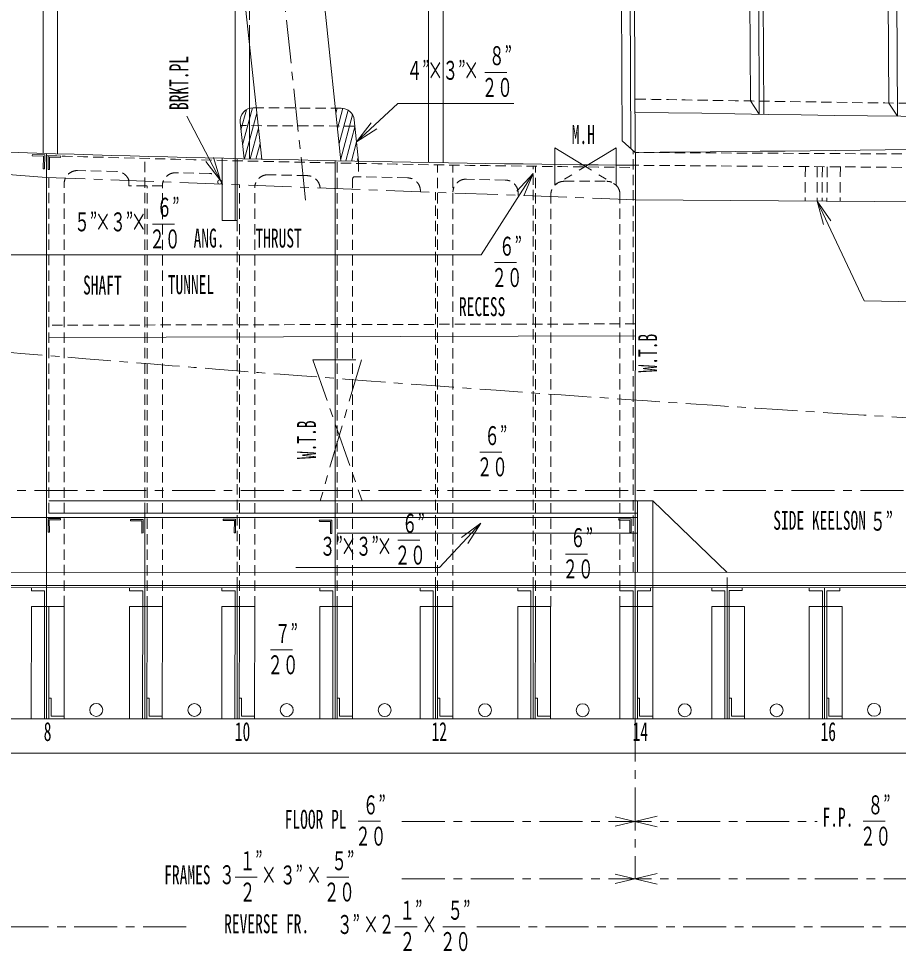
# Model space of a CAD drawing. Units: millimetres, scale not verified. Extents: x -28536 to 28536, y -20184 to 20184.
# Drawn here: x -15742 to -10630, y -452 to 4965 of the extents above; entities that cross this region are included whole.
import ezdxf
from ezdxf.enums import TextEntityAlignment as Align

# ---------------------------------------------------------------- set-up
doc = ezdxf.new("R2010")
doc.units = ezdxf.units.MM
doc.header["$LTSCALE"] = 50
doc.linetypes.add('CHAIN1', pattern=[8, 5, -1, 1, -1])
doc.linetypes.add('DASHED1', pattern=[1.8, 1.2, -0.6])
for name, color, linetype, lineweight in [('0-0_0', 3, 'Continuous', 18), ('0-1_芯', 4, 'CHAIN1', 18), ('0-2_寸法', 2, 'Continuous', 18)]:
    doc.layers.add(name, color=color, linetype=linetype, lineweight=lineweight)
doc.styles.add('ＭＳ ゴシック', font='')
doc.styles.get('ＭＳ ゴシック').set_extended_font_data('MS Gothic')

msp = doc.modelspace()

# ---------------------------------------------------------------- linework, layer by layer
at = {"layer": '0-0_0'}
for p, q in [((-14329.81, 4148.87), (-15222.94, 12578.89)), ((-13869, 4138.98), (-14760.72, 12555.63)), ((-12184.51, 4210.57), (-12193.19, 6214.75)), ((-12159.01, 4187.97), (-12167.79, 6214.55)), ((-11437.87, 4409.86), (-11448.11, 6209.08)), ((-11412.47, 4409.46), (-11422.71, 6208.89)), ((-10634.1, 4397.95), (-10644.37, 6202.97)), ((-11489.11, 4486.87), (-11498.26, 6152.56)), ((-10685.34, 4474.96), (-10694.82, 6148.86)), ((-12235.51, 4255.76), (-12243.4, 6088.36)), ((-15599.37, 6047.87), (-15599.99, 4182.73)), ((-15515.22, 6041.1), (-15515.83, 4180.19)), ((-13359.51, 5993.1), (-13360.13, 4130.92)), ((-13275.36, 5986.66), (-13275.97, 4128.66)), ((-14484.28, 5684.19), (-14484.79, 4152.48)), ((-14400.39, 4892.32), (-14400.63, 4150.22)), ((-14440.7, 4231.23), (-14382.88, 4447.04)), ((-13898.29, 4415.44), (-13890.37, 4445.02)), ((-13888.98, 4327.53), (-13857.71, 4444.25)), ((-11489.11, 4486.87), (-11437.87, 4409.86)), ((-10685.34, 4474.96), (-10634.1, 4397.95)), ((-14450.02, 4319.14), (-14418.74, 4435.89)), ((-14429.29, 4151.17), (-14358.17, 4416.57)), ((-13879.67, 4239.62), (-13827.71, 4433.52)), ((-13870.35, 4151.71), (-13801.94, 4407.04)), ((-14432.23, 4151.24), (-14454.66, 4362.91)), ((-13841.04, 4138.42), (-13787.82, 4337.05)), ((-13766.62, 4136.96), (-13792.03, 4376.75)), ((-14396.62, 4150.41), (-14348.86, 4328.66)), ((-14363.95, 4149.66), (-14339.54, 4240.75)), ((-13808.34, 4137.78), (-13778.51, 4249.14)), ((-12235.51, 4255.76), (-12159.01, 4187.97)), ((-15663.11, 4168.28), (-15662.55, 4175.88)), ((-15662.55, 4175.88), (-15589.78, 4173.28)), ((-15591.86, 4092.14), (-15589.78, 4173.28)), ((-15579.49, 1552.27), (-15579.49, 4182.11)), ((-12159.15, 1656.71), (-12157.5, 4187.96)), ((-15570.56, 4089.78), (-15570.72, 4168.22)), ((-15497.84, 4166.95), (-15570.72, 4168.22)), ((-15498.4, 4159.35), (-15497.84, 4166.95)), ((-14484.79, 3793.39), (-14484.79, 4152.48)), ((-14472.37, 3793.39), (-14472.37, 4152.19)), ((-14331.28, 4148.91), (-14330.23, 4152.83)), ((-13903.13, 1660.21), (-13903.13, 4139.67)), ((-13775.65, 4137.14), (-13769.19, 4161.22)), ((-15599.46, 4092.7), (-15591.86, 4092.14)), ((-15562.96, 4089.22), (-15570.56, 4089.78)), ((-12158.19, 3122.11), (-15566.54, 3114.1)), ((-12158.82, 2164.84), (-15566.54, 2164.84)), ((-12056.8, 2164.78), (-12158.82, 2164.84)), ((-12146.66, 1748.66), (-12146.39, 2164.83)), ((-12056.8, 2164.78), (-12057.54, 900.26)), ((-12056.8, 2164.78), (-11625.53, 1748.52)), ((-12146.44, 2067.77), (-16110.14, 2067.77)), ((-15570.71, 1983.1), (-15570.87, 2061.54)), ((-15498.11, 2061.5), (-15570.87, 2061.54)), ((-12146.44, 2092.73), (-15566.54, 2092.73)), ((-15498.66, 2053.9), (-15498.11, 2061.5)), ((-15008.96, 1660.49), (-15008.97, 2092.73)), ((-12255.78, 2059.08), (-12183.01, 2059.13)), ((-12255.22, 2051.48), (-12255.78, 2059.08)), ((-12183.17, 1980.68), (-12183.01, 2059.13)), ((-15091.94, 2056.62), (-15019.17, 2056.66)), ((-15091.38, 2049.02), (-15091.94, 2056.62)), ((-15019.33, 1978.22), (-15019.17, 2056.66)), ((-14553.97, 2057.57), (-14481.21, 2057.61)), ((-14553.42, 2049.97), (-14553.97, 2057.57)), ((-14481.37, 1979.17), (-14481.21, 2057.61)), ((-13995.05, 2052.81), (-13922.29, 2052.86)), ((-13994.5, 2045.22), (-13995.05, 2052.81)), ((-13922.44, 1974.42), (-13922.29, 2052.86)), ((-15563.11, 1982.54), (-15570.71, 1983.1)), ((-15026.93, 1977.66), (-15019.33, 1978.22)), ((-14488.97, 1978.61), (-14481.37, 1979.17)), ((-13930.04, 1973.86), (-13922.44, 1974.42)), ((-12146.51, 1976.55), (-13890.2, 1976.55)), ((-12190.77, 1980.13), (-12183.17, 1980.68)), ((-16682.38, 1749.82), (15472.37, 1741.51)), ((-16695.47, 1660.93), (15472.32, 1652.61)), ((-16682.39, 1673.62), (15472.32, 1665.31)), ((-15668.08, 1660.67), (-15668.09, 1640.98)), ((-15591.89, 1640.96), (-15668.09, 1640.98)), ((-15591.89, 1640.96), (-15592.27, 900.32)), ((-15579.47, 1660.64), (-15579.66, 900.31)), ((-15097.58, 1660.52), (-15097.59, 1640.98)), ((-15021.39, 1640.96), (-15097.59, 1640.98)), ((-15021.39, 1640.96), (-15021.77, 900.32)), ((-15008.96, 1660.5), (-15009.16, 900.31)), ((-14560.98, 1660.38), (-14560.99, 1640.98)), ((-14484.79, 1640.96), (-14560.99, 1640.98)), ((-14484.79, 1640.96), (-14485.17, 900.32)), ((-14472.37, 1660.36), (-14472.56, 900.31)), ((-13991.75, 1660.23), (-13991.76, 1640.98)), ((-13915.56, 1640.96), (-13991.76, 1640.98)), ((-13915.56, 1640.96), (-13915.94, 900.32)), ((-13903.13, 1660.21), (-13903.33, 900.31)), ((-13408.8, 1660.08), (-13408.81, 1640.98)), ((-13332.61, 1640.96), (-13408.81, 1640.98)), ((-13332.61, 1640.96), (-13333, 900.32)), ((-13320.19, 1660.06), (-13320.38, 900.31)), ((-12841.05, 1659.94), (-12841.06, 1640.98)), ((-12764.86, 1640.96), (-12841.06, 1640.98)), ((-12764.86, 1640.96), (-12765.24, 900.32)), ((-12752.44, 1659.91), (-12752.63, 900.31)), ((-12247.76, 1656.73), (-12247.77, 1640.98)), ((-12171.57, 1640.96), (-12247.77, 1640.98)), ((-12171.57, 1640.96), (-12171.96, 900.32)), ((-12159.15, 1659.76), (-12159.34, 900.31)), ((-12146.73, 1640.96), (-12070.53, 1640.94)), ((-12146.73, 1640.96), (-12146.73, 900.31)), ((-12070.53, 1659.74), (-12070.53, 1640.94)), ((-11714.17, 1659.64), (-11714.18, 1640.98)), ((-11637.98, 1640.96), (-11714.18, 1640.98)), ((-11637.98, 1640.96), (-11638.37, 900.32)), ((-11625.56, 1659.62), (-11625.75, 900.31)), ((-11613.14, 1642.99), (-11536.94, 1642.97)), ((-11613.14, 1642.99), (-11613.14, 902.35)), ((-11536.94, 1658.72), (-11536.94, 1642.97)), ((-11147.46, 1656.73), (-11147.47, 1640.98)), ((-11071.27, 1640.96), (-11147.47, 1640.98)), ((-11071.27, 1640.96), (-11071.65, 900.32)), ((-11058.84, 1656.71), (-11059.04, 900.31)), ((-11046.42, 1640.96), (-10970.22, 1640.94)), ((-11046.42, 1640.96), (-11046.42, 900.31)), ((-10970.22, 1656.69), (-10970.22, 1640.94)), ((-15668.14, 1551.45), (-15668.47, 900.36)), ((-15668.14, 1551.45), (-15477.52, 1551.36)), ((-15566.54, 1551.4), (-15566.87, 900.31)), ((-15477.52, 1551.36), (-15477.86, 900.26)), ((-15097.63, 1551.45), (-15097.97, 900.36)), ((-15097.63, 1551.45), (-14907.02, 1551.36)), ((-14996.03, 1551.4), (-14996.37, 900.31)), ((-14907.02, 1551.36), (-14907.35, 900.26)), ((-14561.04, 1551.45), (-14561.37, 900.36)), ((-14561.04, 1551.45), (-14370.42, 1551.36)), ((-14459.44, 1551.4), (-14459.77, 900.31)), ((-14370.42, 1551.36), (-14370.76, 900.26)), ((-13991.8, 1551.45), (-13992.14, 900.36)), ((-13991.8, 1551.45), (-13801.18, 1551.36)), ((-13890.2, 1551.4), (-13890.54, 900.31)), ((-13801.18, 1551.36), (-13801.52, 900.26)), ((-13408.86, 1551.45), (-13409.2, 900.36)), ((-13408.86, 1551.45), (-13218.24, 1551.36)), ((-13307.26, 1551.4), (-13307.6, 900.31)), ((-13218.24, 1551.36), (-13218.58, 900.26)), ((-12841.11, 1551.45), (-12841.44, 900.36)), ((-12841.11, 1551.45), (-12650.49, 1551.36)), ((-12739.51, 1551.4), (-12739.84, 900.31)), ((-12650.49, 1551.36), (-12650.83, 900.26)), ((-12247.82, 1551.45), (-12248.16, 900.36)), ((-12247.82, 1551.45), (-12057.2, 1551.36)), ((-12146.22, 1551.4), (-12146.56, 900.31)), ((-11714.23, 1551.45), (-11714.57, 900.36)), ((-11714.23, 1551.45), (-11523.61, 1551.36)), ((-11612.63, 1551.4), (-11612.97, 900.31)), ((-11523.61, 1551.36), (-11523.95, 900.26)), ((-11147.51, 1551.45), (-11147.85, 900.36)), ((-11147.51, 1551.45), (-10956.89, 1551.36)), ((-11045.91, 1551.4), (-11046.25, 900.31)), ((-10956.89, 1551.36), (-10957.23, 900.26)), ((-15554, 1018.22), (-15566.81, 1018.23)), ((-15554.05, 913), (-15554, 1018.22)), ((-14983.49, 1018.22), (-14996.31, 1018.23)), ((-14983.55, 913), (-14983.49, 1018.22)), ((-14446.9, 1018.22), (-14459.71, 1018.23)), ((-14446.95, 913), (-14446.9, 1018.22)), ((-13877.66, 1018.22), (-13890.48, 1018.23)), ((-13877.72, 913), (-13877.66, 1018.22)), ((-13294.72, 1018.22), (-13307.53, 1018.23)), ((-13294.77, 913), (-13294.72, 1018.22)), ((-12726.97, 1018.22), (-12739.78, 1018.23)), ((-12727.02, 913), (-12726.97, 1018.22)), ((-12133.68, 1018.22), (-12146.49, 1018.23)), ((-12133.73, 913), (-12133.68, 1018.22)), ((-11600.09, 1018.22), (-11612.91, 1018.23)), ((-11600.14, 913), (-11600.09, 1018.22)), ((-11033.37, 1018.22), (-11046.19, 1018.23)), ((-11033.42, 913), (-11033.37, 1018.22)), ((-19158.76, 899.3), (15843.33, 899.3)), ((-15477.85, 912.96), (-15554.05, 913)), ((-14907.35, 912.96), (-14983.55, 913)), ((-14370.75, 912.96), (-14446.95, 913)), ((-13801.52, 912.96), (-13877.72, 913)), ((-13218.57, 912.96), (-13294.77, 913)), ((-12650.82, 912.96), (-12727.02, 913)), ((-12057.53, 912.96), (-12133.73, 913)), ((-11523.94, 912.96), (-11600.14, 913)), ((-10957.22, 912.96), (-11033.42, 913)), ((-18963.55, 699.71), (14434.86, 699.71))]:
    msp.add_line(p, q, dxfattribs=at)
at = {"layer": '0-0_0', "color": 1, "linetype": 'DASHED1'}
for p, q in [((-14399.33, 8078.09), (-14400.39, 4892.32)), ((-13867.47, 4444.92), (-14378.55, 4447.14)), ((-13788.24, 4341.04), (-14452.64, 4343.93)), ((-12171.07, 1748.66), (-12171.33, 4198.89)), ((-15008.97, 2092.73), (-15008.99, 4153.07)), ((-13890.2, 1551.4), (-13890.2, 4139.41)), ((-13766.62, 4136.96), (-13768.61, 4046.64)), ((-15172.15, 4077.61), (-15399.64, 4082.63)), ((-14633.96, 4065.73), (-14829.13, 4070.04)), ((-13307.26, 1551.4), (-13307.26, 4115.95)), ((-13218.24, 1551.36), (-13218.24, 4114.49)), ((-12752.44, 1660.8), (-12752.44, 4107.61)), ((-12739.51, 1551.4), (-12738.31, 4107.42)), ((-5209.12, 4059.51), (-12157.55, 4113.42)), ((-11170.25, 4105.76), (-11171.63, 3905.72)), ((-11100.88, 4105.28), (-11102.26, 3905.24)), ((-11071.6, 4105.08), (-11072.97, 3905.04)), ((-11043.49, 4105.28), (-11044.87, 3905.24)), ((-10966.93, 4105.76), (-10968.31, 3905.72)), ((-15566.54, 2092.73), (-15566.54, 4041.76)), ((-15101.09, 4024.11), (-15101.09, 3993.86)), ((-14064.73, 4053.17), (-14292.54, 4058.2)), ((-13801.18, 1551.36), (-13801.18, 4034.38)), ((-13481.79, 4040.31), (-13788.2, 4047.07)), ((-12914.03, 4027.79), (-13140.36, 4032.78)), ((-12573.01, 4020.24), (-12324.02, 4020.24)), ((-15477.52, 1552.22), (-15477.52, 4006.44)), ((-14907.02, 3993.86), (-15101.09, 3993.86)), ((-14996.03, 1551.4), (-14996.03, 3993.86)), ((-14907.02, 1551.36), (-14907.02, 3993.86)), ((-14459.44, 1551.7), (-14459.44, 3999.78)), ((-14370.42, 1551.65), (-14370.42, 3982.02)), ((-13407.27, 3959.88), (-13407.27, 3964.13)), ((-13320.19, 1660.66), (-13320.19, 3956.58)), ((-12839.51, 3951.61), (-12839.51, 3938.36)), ((-12649.21, 1551.36), (-12649.21, 3944.04)), ((-12247.82, 1551.45), (-12247.82, 3944.04)), ((-14472.37, 1660.65), (-14472.37, 3793.39)), ((-12158.19, 3192.34), (-15566.54, 3184.34)), ((-11625.56, 1659.62), (-11625.53, 1748.52))]:
    msp.add_line(p, q, dxfattribs=at)
msp.add_lwpolyline([(-2866.12, 4147.44), (-5209.12, 4147.44), (-12157.5, 4187.96)], dxfattribs=at)
at = {"layer": '0-0_0'}
for points in [[(-15663.11, 4168.28), (-15597.94, 4166.23), (-15599.46, 4092.7)], [(-15498.4, 4159.35), (-15563.67, 4160.06), (-15562.96, 4089.22)], [(-14560, 4154.29), (-14560, 3793.39), (-14472.37, 3793.39)], [(-3233.55, 3867.81), (-7444.32, 3880.08), (-12157.68, 3912.5)], [(-15498.66, 2053.9), (-15563.83, 2053.39), (-15563.11, 1982.54)], [(-15091.38, 2049.02), (-15026.21, 2048.5), (-15026.93, 1977.66)], [(-14553.42, 2049.97), (-14488.25, 2049.45), (-14488.97, 1978.61)], [(-13994.5, 2045.22), (-13929.33, 2044.7), (-13930.04, 1973.86)], [(-12255.22, 2051.48), (-12190.05, 2050.97), (-12190.77, 1980.13)]]:
    msp.add_lwpolyline(points, dxfattribs=at)
for centre, radius in [((-14573.59, 4016.35), 11.99), ((-15291.38, 949.93), 37.64), ((-14720.88, 949.64), 37.64), ((-14184.28, 949.36), 37.64), ((-13615.05, 949.06), 37.64), ((-13032.1, 948.76), 37.64), ((-12464.35, 948.47), 37.64), ((-11871.06, 948.16), 37.64), ((-11337.47, 947.88), 37.64), ((-10770.75, 950.51), 37.64)]:
    msp.add_circle(centre, radius, dxfattribs=at)
at = {"layer": '0-0_0', "color": 1, "linetype": 'DASHED1'}
for centre, radius, start, end in [((-4801.84, 425422.85), 420989.1, 268.9988, 270.68113), ((-10525.32, 170702.06), 166609.33, 268.26164, 269.43864), ((-15401.32, 4006.44), 76.2, 88.73617, 180), ((-15173.83, 4001.42), 76.2, 17.31937, 88.73617), ((-14830.82, 3993.86), 76.2, 88.73617, 180), ((-14635.65, 3989.55), 76.2, 10.64028, 88.73617), ((-14294.22, 3982.02), 76.2, 88.73617, 180), ((-14066.41, 3976.99), 76.2, 3.76267, 88.73617), ((-13788.48, 4034.38), 12.7, 88.73617, 180), ((-13483.47, 3964.13), 76.2, 0, 88.73617), ((-13142.04, 3956.6), 76.2, 88.73617, 180), ((-12915.71, 3951.61), 76.2, 0, 88.73617), ((-12573.01, 3944.04), 76.2, 90, 180), ((-12324.02, 3944.04), 76.2, 0, 90)]:
    msp.add_arc(centre, radius, start, end, dxfattribs=at)
at = {"layer": '0-0_0'}
for centre, radius, start, end in [((-14378.88, 4370.94), 76.2, 89.75122, 186.04775), ((-13867.8, 4368.72), 76.2, 6.04775, 89.75122), ((-4801.84, 425346.65), 420989.1, 268.9988, 270.67794), ((-15637.38, 425428.38), 421254.77, 270.47311, 271.73757), ((-10525.32, 170702.06), 166596.63, 267.0447, 269.43864)]:
    msp.add_arc(centre, radius, start, end, dxfattribs=at)
at = {"layer": '0-1_芯'}
for p, q in [((-14074.75, 3911.16), (-14999.97, 12644.08)), ((-15579.49, 4042.25), (-19114.53, 4326.99)), ((-12626.9, 3997.93), (-12626.9, 4214.24)), ((-12626.9, 4214.24), (-12270.14, 3997.93)), ((-12270.14, 4214.24), (-12626.9, 3997.93)), ((-12270.14, 3997.93), (-12270.14, 4214.24)), ((-12157.68, 3912.5), (-15579.49, 4042.25)), ((-14032.68, 2983.1), (-13746.05, 2164.84)), ((-8600.53, 2223.71), (-20218.82, 2223.71)), ((-12159.34, 900.31), (-12159.34, -30.87)), ((-12031.49, 271.89), (-12287.19, 332.21)), ((-12031.49, 332.21), (-12287.19, 271.89)), ((-13515.03, 302.05), (-11102.44, 302.05)), ((-13515.03, -30.87), (-10111.93, -30.87)), ((-12031.49, -61.04), (-12287.19, -0.71)), ((-12031.49, -0.71), (-12287.19, -61.04)), ((-20218.82, -308.96), (-14721.48, -308.96)), ((-13079.78, -308.96), (21133.07, -308.96))]:
    msp.add_line(p, q, dxfattribs=at)
msp.add_lwpolyline([(-14032.68, 2983.1), (-13750.49, 2983.1), (-13989.99, 2164.84)], dxfattribs=at)
msp.add_arc((4159.15, 240991.84), 238800.28, 265.19254, 269.05998, dxfattribs=at)
at = {"layer": '0-2_寸法'}
for p, q in [((-13033.3, 4651.87), (-12905.06, 4651.87)), ((-14763.98, 4398.78), (-14568.15, 4024.91)), ((-13778.51, 4249.14), (-13694.19, 4360.9)), ((-13778.51, 4249.14), (-13661.05, 4325.32)), ((-14568.15, 4024.91), (-14653.66, 4135.76)), ((-14568.15, 4024.91), (-14610.59, 4158.32)), ((-12752.44, 4065.72), (-12847.03, 3962.51)), ((-11102.26, 3905.24), (-11021.53, 3790.86)), ((-11102.26, 3905.24), (-11065.52, 3770.15)), ((-14964.86, 3771.73), (-14836.62, 3771.73)), ((-15890.47, 3592.83), (-13052.21, 3592.83)), ((-12976.92, 3547.79), (-12848.68, 3547.79)), ((-13062.22, 2447.85), (-12933.98, 2447.85)), ((-13295.81, 1777.78), (-13056.25, 2034.99)), ((-13056.25, 2034.99), (-13168.01, 1950.66)), ((-13056.25, 2034.99), (-13132.43, 1917.52)), ((-13539.18, 1935.51), (-13410.94, 1935.51)), ((-12563.88, 1855.23), (-12435.64, 1855.23)), ((-13295.81, 1777.78), (-14131.29, 1777.78)), ((-14278.88, 1298.53), (-14150.64, 1298.53)), ((-13768.22, 303.14), (-13639.98, 303.14)), ((-10834.73, 303.14), (-10706.49, 303.14)), ((-14484.17, -21.36), (-14355.93, -21.36)), ((-13950.99, -21.36), (-13822.75, -21.36)), ((-13555.18, -308.96), (-13426.94, -308.96)), ((-13276.17, -308.96), (-13147.93, -308.96))]:
    msp.add_line(p, q, dxfattribs=at)
for points in [[(-12865.05, 4472.28), (-13538.95, 4472.28), (-13778.51, 4249.14)], [(-13053.77, 3592.83), (-12752.44, 4065.72), (-12806.02, 3936.38)], [(-11102.26, 3905.24), (-10829.3, 3325.55), (-4507.34, 3203.24), (-4303.32, 3869.94)]]:
    msp.add_lwpolyline(points, dxfattribs=at)

# ---------------------------------------------------------------- texts
at = {"layer": '0-2_寸法', "style": 'ＭＳ ゴシック', "width": 0.6}
for s, p in [('８”', (-13008.45, 4661.88)), ('４”', (-13487.19, 4576.67)), ('×', (-13365.74, 4576.67)), ('３”', (-13277.96, 4576.67)), ('×', (-13157.08, 4576.46)), ('２０', (-13050.9, 4477.54)), ('M.H', (-12527.94, 4204.08)), ('６”', (-14940, 3781.75)), ('５”', (-15418.74, 3696.53)), ('３”', (-15209.51, 3696.53)), ('×', (-15297.29, 3696.53)), ('×', (-15088.64, 3696.33)), ('２０', (-14982.45, 3597.4)), ('ANG.    THRUST', (-14725.38, 3602.44)), ('６”', (-12950.34, 3555.26)), (' SHAFT', (-15412.81, 3329.84)), ('TUNNEL', (-14875.6, 3332.2)), ('２０', (-12994.51, 3373.45)), ('RECESS', (-13183.36, 3204.23)), ('６”', (-13035.64, 2455.32)), ('２０', (-13079.81, 2273.52)), ('６”', (-13514.33, 1945.53)), ('SIDE KEELSON', (-11357.04, 1963.24)), ('５”', (-10794.22, 1958.03)), ('６”', (-12537.3, 1862.7)), ('３”', (-13991.32, 1812.53)), ('３”', (-13782.09, 1812.53)), ('×', (-13869.87, 1812.53)), ('×', (-13661.22, 1812.33)), ('２０', (-13556.78, 1761.18)), ('２０', (-12581.48, 1680.9)), ('７”', (-14252.31, 1306)), ('２０', (-14296.48, 1124.2)), ('8', (-15596.51, 736.52)), ('10', (-14485.86, 736.52)), ('12', (-13342.86, 736.52)), ('14', (-12174.46, 736.52)), ('16', (-11082.26, 736.52)), ('６”', (-13741.64, 310.61)), ('８”', (-10808.15, 310.61)), ('F.P.', (-11070.63, 239.25)), ('FLOOR PL ', (-14195.99, 226.65)), ('２０', (-13785.82, 128.81)), ('２０', (-10852.33, 128.81)), ('１”', (-14457.59, -13.89)), ('５”', (-13924.41, -13.89)), ('FRAMES', (-14896.34, -95.41)), ('３', (-14576.71, -95.31)), ('×', (-14333, -96.77)), ('３”', (-14223.17, -96.56)), ('×', (-14070.79, -96.56)), ('２', (-14456.78, -195.69)), ('２０', (-13968.58, -195.69)), ('１”', (-13528.61, -301.49)), ('５”', (-13249.59, -301.49)), ('REVERSE FR. ', (-14547.69, -379.88)), ('３”', (-13891.98, -384.16)), ('×', (-13739.6, -384.16)), ('２', (-13649.42, -383)), ('×', (-13399.95, -384.36)), ('２', (-13527.79, -483.29)), ('２０', (-13293.76, -483.29))]:
    msp.add_text(s, height=110, dxfattribs=at).set_placement(p, align=Align.BOTTOM_LEFT)
for s, p in [('BRKT.PL', (-14723.19, 4433.96)), ('W.T.B', (-11998.78, 2910.18)), ('W.T.B', (-13981.6, 2406.82))]:
    msp.add_text(s, height=110, rotation=90, dxfattribs=at).set_placement(p, align=Align.BOTTOM_LEFT)

doc.saveas('drawing.dxf')
